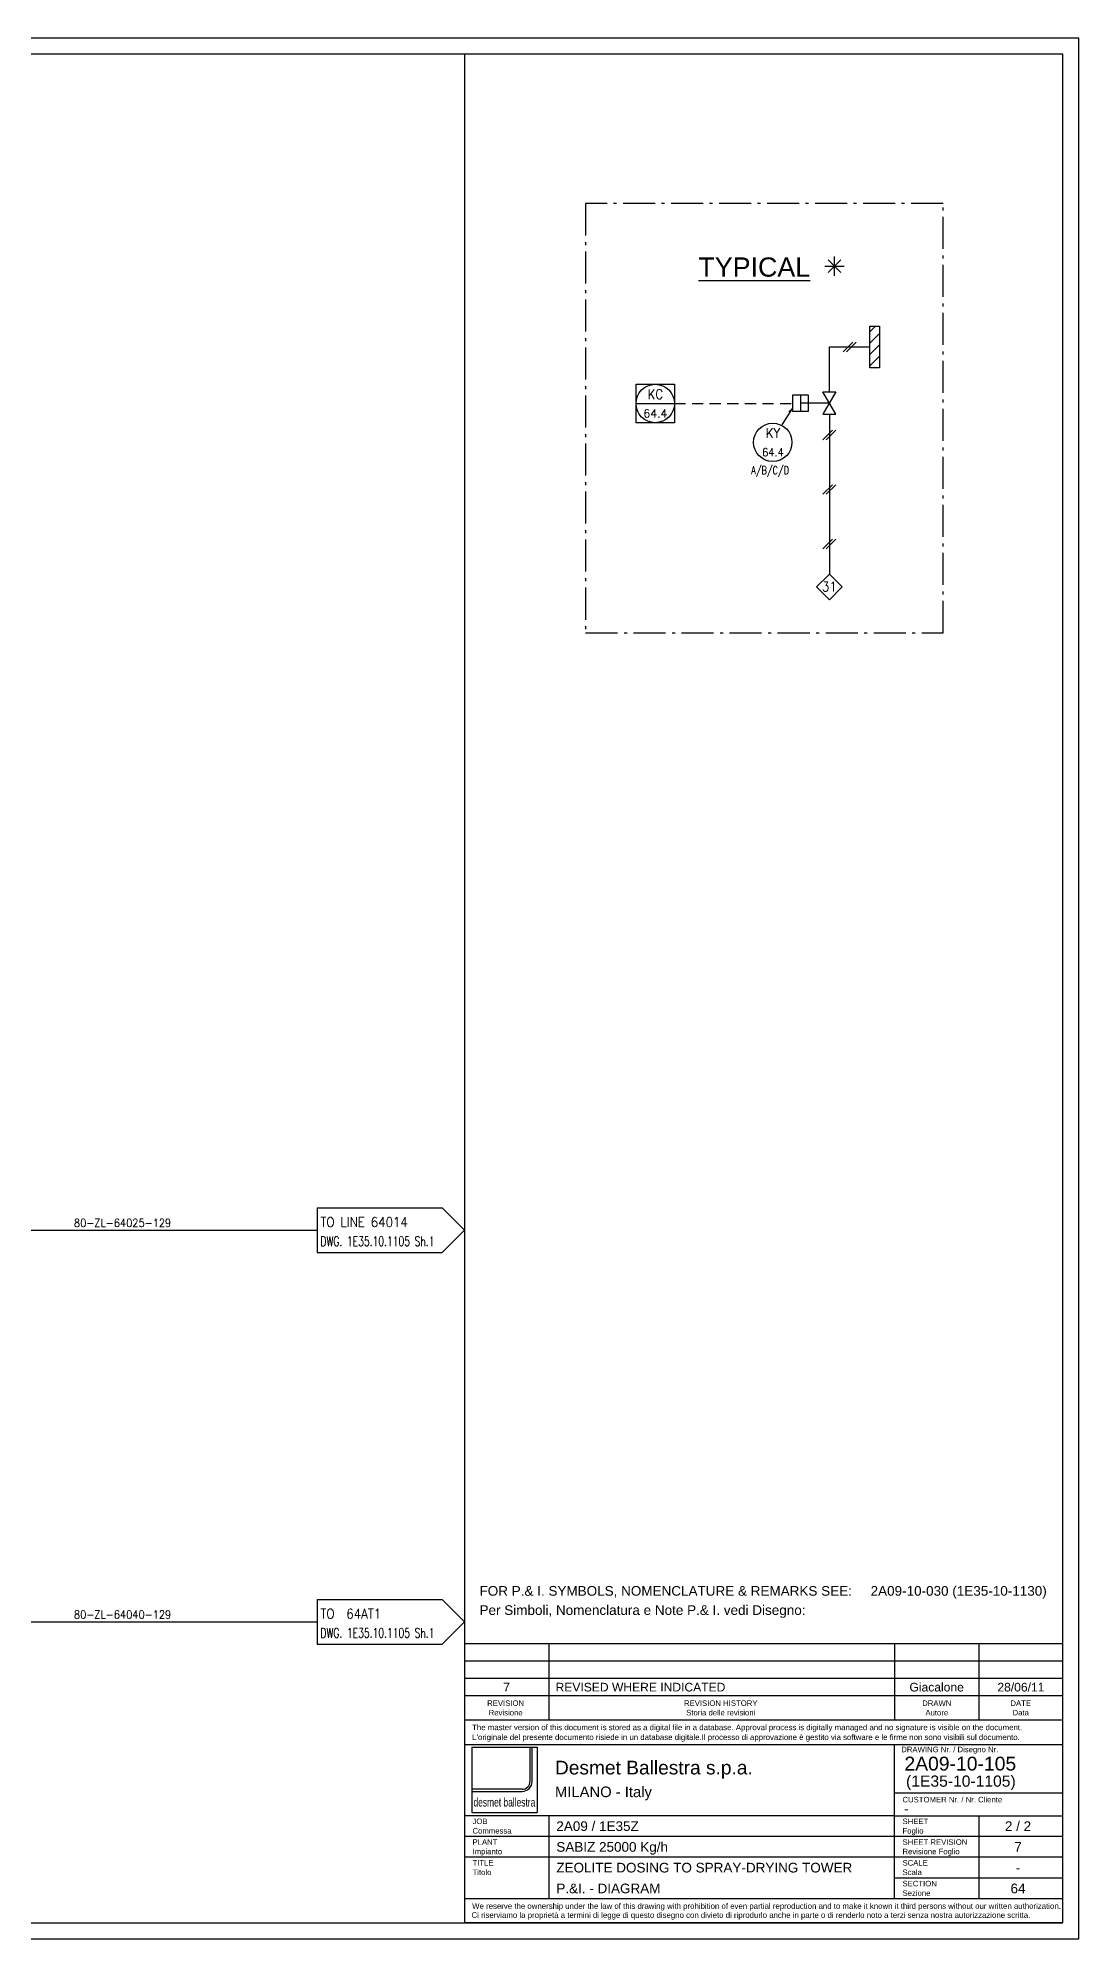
# Model space of a CAD drawing. Extents: x 0 to 84, y 0 to 59.4.
# Drawn here: x 51.5 to 84, y 0 to 59.4 of the extents above; entities that cross this region are included whole.
import ezdxf
from ezdxf.enums import TextEntityAlignment as Align

# ---------------------------------------------------------------- set-up
doc = ezdxf.new("R2010")
doc.units = 0
doc.header["$LTSCALE"] = 0.5
doc.header["$MEASUREMENT"] = 0
doc.linetypes.add('LP', pattern=[2.8, 2, -0.4, 0, -0.4])
doc.linetypes.add('TRATT2', pattern=[1.1, 0.7, -0.4])
doc.layers.get('0').update_dxf_attribs({"linetype": 'CONTINUOUS'})
for name, color, linetype in [('GREEN', 92, 'CONTINUOUS'), ('RED', 1, 'CONTINUOUS'), ('S', 7, 'CONTINUOUS'), ('TRATT2', 5, 'TRATT2'), ('Y', 92, 'CONTINUOUS')]:
    doc.layers.add(name, color=color, linetype=linetype)
doc.styles.add('a17', font='arial.ttf', dxfattribs={"height": 0.162})
doc.styles.add('A22', font='arial.ttf', dxfattribs={"height": 0.22})
doc.styles.add('A25', font='arial.ttf', dxfattribs={"height": 0.25})
doc.styles.add('A3', font='arial.ttf', dxfattribs={"height": 0.3})
doc.styles.add('A4', font='arial.ttf', dxfattribs={"height": 0.4})
doc.styles.add('A6', font='arial.ttf', dxfattribs={"height": 0.6})
doc.styles.add('fab', font='arial.ttf', dxfattribs={"width": 0.67})
doc.styles.add('S', font='ITALIC', dxfattribs={"height": 6})
doc.styles.add('S2', font='SIMPLEX', dxfattribs={"height": 0.2})
doc.styles.add('S25', font='SIMPLEX', dxfattribs={"width": 0.9, "height": 0.25})
doc.styles.add('S3', font='SIMPLEX', dxfattribs={"width": 0.9, "height": 0.3})
doc.styles.add('S35S', font='SIMPLEX', dxfattribs={"width": 0.5, "height": 0.35})
doc.styles.add('S3S', font='SIMPLEX', dxfattribs={"width": 0.7, "height": 0.3})

# ---------------------------------------------------------------- blocks, each defined once
blk = doc.blocks.new('LINEA')
at = {"layer": 'S', "style": 'S25', "width": 0.9}
blk.add_attdef('LINE', (0, 0.14), '', height=0.25, dxfattribs=at)
blk = doc.blocks.new('LOSAND')
for p, q in [((-4.6, 0.7), (-0.7, 0.7)), ((-4.6, 0.7), (-4.6, -0.7)), ((-0.7, 0.7), (0, 0)), ((0, 0), (-0.7, -0.7)), ((-4.6, -0.7), (-0.7, -0.7))]:
    blk.add_line(p, q)
at = {"layer": 'S'}
for tag, p, height, style, width in [('3', (-4.5, 0.1), 0.35, 'S35S', 0.5), ('1', (-4.5, 0.1), 0.3, 'S3', 0.9), ('4', (-4.5, -0.5), 0.35, 'S35S', 0.5), ('2', (-4.5, -0.5), 0.3, 'S3', 0.9)]:
    blk.add_attdef(tag, p, '', height=height, dxfattribs=dict(at, style=style, width=width))
blk = doc.blocks.new('PNEUM')
for p, q in [((-0.198, -0.148), (0.102, 0.152)), ((-0.098, -0.148), (0.202, 0.152))]:
    blk.add_line(p, q)
blk = doc.blocks.new('ASTER')
at = {"layer": 'RED'}
for p, q in [((-0.3, 0), (0.3, 0)), ((-0.2, 0.2), (0.2, -0.2)), ((0.2, 0.2), (-0.2, -0.2)), ((0, -0.3), (0, 0.3))]:
    blk.add_line(p, q, dxfattribs=at)
blk = doc.blocks.new('NOMEN', base_point=(35, 22))
for p, q in [((35, 22.8), (34.6, 22.4)), ((35.4, 22.4), (35, 22.8)), ((34.6, 22.4), (35, 22)), ((35, 22), (35.4, 22.4))]:
    blk.add_line(p, q)
at = {"style": 'S3', "width": 0.9}
blk.add_attdef('1', text='', height=0.3, dxfattribs=at).set_placement((35, 22.236), align=Align.CENTER)
blk = doc.blocks.new('STRUMC')
blk.add_line((-0.6, 0), (0.6, 0))
blk.add_lwpolyline([(-0.6, 0.6), (0.6, 0.6), (0.6, -0.6), (-0.6, -0.6), (-0.6, 0.6)])
blk.add_circle((0, 0), 0.6)
at = {"style": 'S2'}
for tag, p in [('3', (0.8, 0.4)), ('4', (0.8, 0.1))]:
    blk.add_attdef(tag, p, '', height=0.2, dxfattribs=at)
at = {"style": 'S3', "width": 0.9}
blk.add_attdef('2', text='', height=0.3, dxfattribs=at).set_placement((0.005, 0.139), align=Align.CENTER)
at = {"layer": 'S', "style": 'S25', "width": 0.9}
blk.add_attdef('1', text='', height=0.25, dxfattribs=at).set_placement((0.005, -0.436), align=Align.CENTER)
blk = doc.blocks.new('PRESA', base_point=(1.75, 0.1))
for p, q in [((1.5, 0.1), (1.5, 0.6)), ((1.5, 0.6), (2, 0.6)), ((2, 0.6), (2, 0.1)), ((2, 0.1), (1.5, 0.1))]:
    blk.add_line(p, q)
at = {"style": 'S', "width": 1.2}
blk.add_attdef('1', text='', height=0.3, dxfattribs=at).set_placement((1.75, 0.2), align=Align.CENTER)
blk = doc.blocks.new('K', base_point=(1.6, 2.4))
for p, q in [((1.6, 2.6), (1.6, 2.2)), ((1.6, 2.2), (2.3, 2.6)), ((2.3, 2.2), (1.6, 2.6)), ((2.3, 2.6), (2.3, 2.2))]:
    blk.add_line(p, q)
blk = doc.blocks.new('LOCALE')
blk.add_circle((0, 0), 0.6)
at = {"width": 0.9}
for tag, height, style, p in [('SIGLA', 0.3, 'S3', (0.005, 0.139)), ('NUMERO', 0.25, 'S25', (0.005, -0.436))]:
    blk.add_attdef(tag, text='', height=height, dxfattribs=dict(at, style=style)).set_placement(p, align=Align.CENTER)

msp = doc.modelspace()

# ---------------------------------------------------------------- hatches: boundary and pattern name
h = msp.add_hatch()
h.set_pattern_fill('ANSI31', color=256, scale=2, style=0)
h.set_pattern_definition([(225, (96.55365, 83.09602), (0.1767767, -0.1767767), [])])
h.paths.add_polyline_path([(77.763, 49.096), (77.463, 49.096), (77.463, 50.396), (77.763, 50.396)])

# ---------------------------------------------------------------- linework, layer by layer
for p, q in [((84, 59.4), (0, 59.4)), ((84, 0), (84, 59.4)), ((75.296, 48.243), (75.296, 47.745)), ((76.202, 47.994), (75.296, 47.994)), ((76.202, 47.644), (76.202, 42.646)), ((67.433, 9.221), (67.433, 6.839)), ((78.234, 9.221), (78.234, 6.839)), ((80.867, 9.221), (80.867, 6.839)), ((67.433, 3.851), (67.433, 1.257)), ((80.867, 3.851), (80.867, 1.257)), ((0, 0), (84, 0))]:
    msp.add_line(p, q)
at = {"color": 0}
for p, q in [((83.5, 9.221), (64.8, 9.221)), ((83.5, 8.679), (64.8, 8.679)), ((83.5, 8.137), (64.8, 8.137)), ((65.032, 5.993), (67.074, 5.993)), ((65.032, 5.993), (65.032, 3.951)), ((66.848, 5.993), (66.848, 4.924)), ((66.914, 4.924), (66.914, 5.993)), ((67.074, 5.993), (67.074, 3.951)), ((66.602, 4.679), (65.032, 4.679)), ((65.032, 4.613), (66.602, 4.613)), ((65.032, 3.951), (67.074, 3.951)), ((83.5, 3.202), (64.8, 3.202)), ((83.5, 2.554), (64.8, 2.554)), ((83.5, 1.905), (78.234, 1.905))]:
    msp.add_line(p, q, dxfattribs=at)
for points in [[(76.202, 48.344), (76.202, 49.746), (77.463, 49.746)], [(74.724, 47.316), (75.047, 47.82), (74.939, 47.718)]]:
    msp.add_lwpolyline(points)
for radius in [0.312, 0.246]:
    msp.add_arc((66.602, 4.924), radius, 269.99996, 0.00004, dxfattribs=at)
at = {"layer": 'GREEN'}
msp.add_lwpolyline([(77.763, 49.096), (77.463, 49.096), (77.463, 50.396), (77.763, 50.396), (77.763, 49.096)], dxfattribs=at)
at = {"layer": 'RED'}
for p, q in [((83.5, 58.9), (0.5, 58.9)), ((64.8, 58.9), (64.8, 0.518)), ((83.5, 0.5), (83.5, 58.9)), ((22, 22.151), (60.2, 22.151)), ((40.837, 9.913), (60.2, 9.913)), ((64.8, 9.221), (64.8, 0.518)), ((83.5, 0.5), (83.5, 9.221)), ((83.5, 7.595), (64.8, 7.595)), ((83.5, 6.839), (64.8, 6.839)), ((64.8, 6.082), (83.5, 6.082)), ((78.234, 1.257), (78.234, 6.082)), ((83.5, 4.556), (78.234, 4.556)), ((78.234, 3.851), (64.8, 3.851)), ((78.234, 3.851), (83.5, 3.851)), ((83.5, 1.257), (64.8, 1.257)), ((0.5, 0.5), (83.5, 0.5)), ((83.5, 0.5), (64.8, 0.5))]:
    msp.add_line(p, q, dxfattribs=at)
at = {"layer": 'RED', "linetype": 'LP'}
msp.add_lwpolyline([(79.754, 54.225), (68.586, 54.225), (68.586, 40.809), (79.754, 40.809), (79.754, 54.225)], dxfattribs=at)
at = {"layer": 'TRATT2'}
msp.add_line((71.36, 47.98), (75.047, 47.98), dxfattribs=at)

# ---------------------------------------------------------------- block references
for name, p in [('ASTER', (76.36, 52.271)), ('PNEUM', (76.832, 49.746))]:
    msp.add_blockref(name, p)
ref = msp.add_blockref('STRUMC', (70.76, 47.98))
ref.add_attrib('2', 'KC', dxfattribs={"height": 0.3, "style": 'S3', "width": 0.9}).set_placement((70.765, 48.12), align=Align.CENTER)
ref.add_attrib('1', '64.4', dxfattribs={"layer": 'S', "height": 0.25, "style": 'S25'}).set_placement((70.765, 47.544), align=Align.CENTER)
at = {"xscale": -1, "rotation": 90}
for name, p in [('PRESA', (75.547, 47.994)), ('K', (76.202, 48.344))]:
    msp.add_blockref(name, p, dxfattribs=at)
msp.add_blockref('LOCALE', (74.433, 46.765)).add_auto_attribs({'SIGLA': 'KY', 'NUMERO': '64.4'})
at = {"rotation": 180}
for p in [(76.202, 46.995), (76.202, 45.295), (76.202, 43.595)]:
    msp.add_blockref('PNEUM', p, dxfattribs=at)
ref = msp.add_blockref('LINEA', (76.994, 49.608), dxfattribs=dict(xscale=-1, rotation=269.9999999999984))
ref.add_attrib('LINE', 'A/B/C/D', (73.761, 45.768), dxfattribs={"layer": 'S', "height": 0.25, "style": 'S25', "width": 0.75})
ref = msp.add_blockref('NOMEN', (76.202, 42.646), dxfattribs=dict(xscale=-1, rotation=180))
ref.add_attrib('1', '31', dxfattribs={"height": 0.3, "style": 'S3', "width": 0.9}).set_placement((76.202, 42.11), align=Align.CENTER)
ref = msp.add_blockref('LOSAND', (64.8, 22.151))
ref.add_attrib('1', 'TO LINE 64014', (60.3, 22.251), dxfattribs={"layer": 'S', "height": 0.3, "style": 'S3', "width": 0.9})
ref.add_attrib('2', 'DWG. 1E35.10.1105 Sh.1', (60.3, 21.651), dxfattribs={"layer": 'S', "height": 0.3, "style": 'S3S', "width": 0.7})
ref = msp.add_blockref('LOSAND', (64.8, 9.913))
ref.add_attrib('1', 'TO  64AT1', (60.3, 10.013), dxfattribs={"layer": 'S', "height": 0.3, "style": 'S3', "width": 0.9})
ref.add_attrib('2', 'DWG. 1E35.10.1105 Sh.1', (60.3, 9.413), dxfattribs={"layer": 'S', "height": 0.3, "style": 'S3S', "width": 0.7})
at = {"layer": 'TRATT2'}
for p, values in [((52.6, 22.11), {'LINE': '80-ZL-64025-129'}), ((52.6, 9.872), {'LINE': '80-ZL-64040-129'})]:
    msp.add_blockref('LINEA', p, dxfattribs=at).add_auto_attribs(values)

# ---------------------------------------------------------------- texts
at = {"lineweight": 30, "style": 'A3'}
for s, p in [('FOR P.& I. SYMBOLS, NOMENCLATURE & REMARKS SEE:     2A09-10-030 (1E35-10-1130)', (65.271, 10.726)), ('Per Simboli, Nomenclatura e Note P.& I. vedi Disegno:', (65.271, 10.126)), ('2A09 / 1E35Z', (67.671, 3.375)), ('SABIZ 25000 Kg/h', (67.671, 2.726)), ('ZEOLITE DOSING TO SPRAY-DRYING TOWER', (67.671, 2.078)), ('P.&I. - DIAGRAM', (67.671, 1.429))]:
    msp.add_text(s, height=0.30158, dxfattribs=at).set_placement(p)
for s, height, style, p in [('7', 0.27, 'A25', (66.116, 7.734)), ('Giacalone', 0.2702, 'A25', (79.553, 7.734)), ('28/06/11', 0.2702, 'A25', (82.186, 7.734)), ('REVISION', 0.1729, 'a17', (66.087, 7.282)), ('Revisione', 0.1729, 'a17', (66.087, 6.986)), ('REVISION HISTORY', 0.17295, 'a17', (72.808, 7.282)), ('Storia delle revisioni', 0.17295, 'a17', (72.808, 6.986)), ('DRAWN', 0.1729, 'a17', (79.558, 7.282)), ('Autore', 0.1729, 'a17', (79.558, 6.986)), ('DATE', 0.1729, 'a17', (82.18, 7.282)), ('Data', 0.1729, 'a17', (82.18, 6.986))]:
    msp.add_text(s, height=height, dxfattribs=dict(style=style)).set_placement(p, align=Align.CENTER)
for s, height, style, p in [('REVISED WHERE INDICATED', 0.27023, 'A25', (67.647, 7.734)), ('The master version of this document is stored as a digital file in a database. Approval process is digitally managed and no signature is visible on the document. ', 0.17511, 'a17', (65.04, 6.525)), ("L'originale del presente documento risiede in un database digitale.Il processo di approvazione è gestito via software e le firme non sono visibili sul documento.", 0.17511, 'a17', (65.04, 6.218)), ('DRAWING Nr. / Disegno Nr.', 0.17295, 'a17', (78.447, 5.836)), ('Desmet Ballestra s.p.a.', 0.42805, 'A22', (67.628, 5.142)), ('2A09-10-105', 0.43237, 'A4', (78.546, 5.264)), ('MILANO - Italy', 0.33076, 'a17', (67.628, 4.432)), ('(1E35-10-1105)', 0.35, 'A22', (78.598, 4.758)), ('CUSTOMER Nr. / Nr. Cliente', 0.17295, 'a17', (78.486, 4.268)), ('JOB', 0.1729, 'a17', (65.052, 3.59)), ('SHEET', 0.1729, 'a17', (78.486, 3.59)), ('Commessa', 0.1729, 'a17', (65.052, 3.294)), ('PLANT', 0.1729, 'a17', (65.052, 2.942)), ('SHEET REVISION', 0.17295, 'a17', (78.486, 2.942)), ('Foglio', 0.1729, 'a17', (78.486, 3.294)), ('TITLE', 0.1729, 'a17', (65.052, 2.293)), ('Impianto', 0.1729, 'a17', (65.052, 2.646)), ('SCALE', 0.1729, 'a17', (78.486, 2.293)), ('Revisione Foglio', 0.17295, 'a17', (78.486, 2.646)), ('Titolo', 0.1729, 'a17', (65.052, 1.997)), ('Scala', 0.1729, 'a17', (78.486, 1.997)), ('SECTION', 0.1729, 'a17', (78.486, 1.644)), ('Sezione', 0.1729, 'a17', (78.486, 1.348)), ('Ci riserviamo la proprietà a termini di legge di questo disegno con divieto di riprodurlo anche in parte o di renderlo noto a terzi senza nostra autorizzazione scritta.', 0.17511, 'a17', (65.022, 0.659)), ('We reserve the ownership under the law of this drawing with prohibition of even partial reproduction and to make it known it third persons without our written authorization.', 0.17511, 'a17', (65.04, 0.942))]:
    msp.add_text(s, height=height, dxfattribs=dict(style=style)).set_placement(p)
at = {"color": 0, "style": 'fab', "width": 0.7}
msp.add_text('desmet ballestra', height=0.26921, dxfattribs=at).set_placement((65.083, 4.138))
at = {"lineweight": 30, "style": 'A3'}
for s, height, p in [('-', 0.302, (78.609, 3.92)), ('2 / 2', 0.3016, (82.096, 3.375)), ('7', 0.302, (82.096, 2.726)), ('-', 0.302, (82.096, 2.078)), ('64', 0.3016, (82.096, 1.429))]:
    msp.add_text(s, height=height, dxfattribs=at).set_placement(p, align=Align.CENTER)
at = {"layer": 'Y', "style": 'A6'}
msp.add_text('%%UTYPICAL', height=0.6, dxfattribs=at).set_placement((73.856, 51.944), align=Align.CENTER)

doc.saveas('drawing.dxf')
